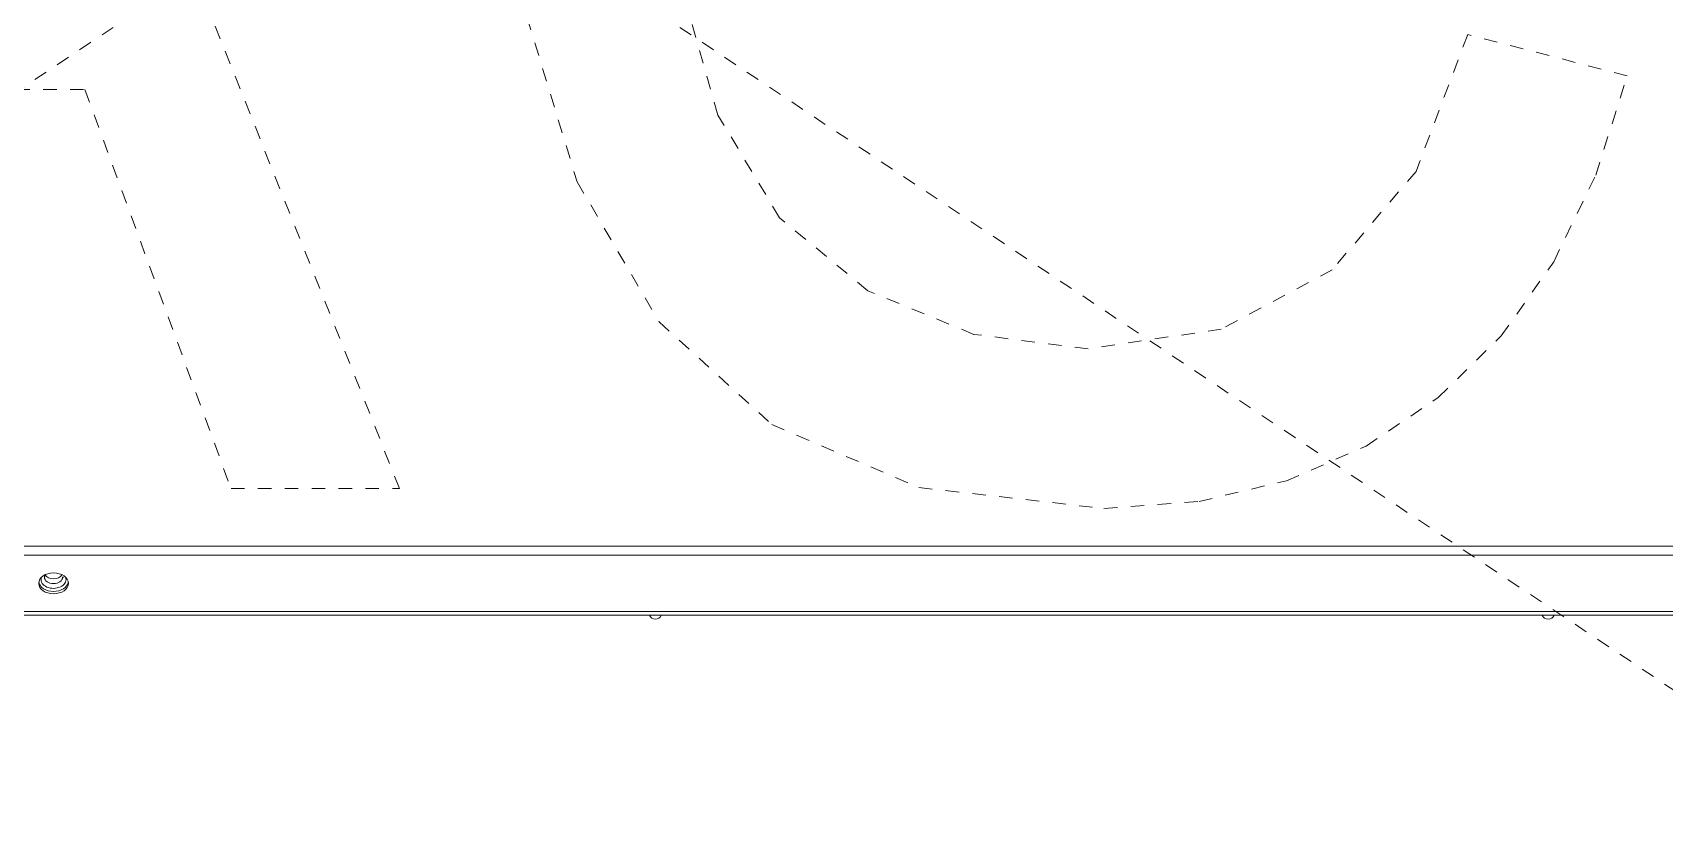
# Model space of a CAD drawing. Header units: millimetres. Extents: x 147808 to 200719, y -28592 to 8154.
# Drawn here: x 159764.1 to 160149.3, y 818.2 to 1004.2 of the extents above; entities that cross this region are included whole.
import ezdxf

# ---------------------------------------------------------------- set-up
doc = ezdxf.new("R2010")
doc.units = ezdxf.units.MM
doc.linetypes.add('Dash', pattern=[6.35, 3.175, -3.175])
for name, color, linetype, lineweight in [('0-1', 7, 'Continuous', 5), ('A-DETL-WIDE', 7, 'Continuous', 80), ('G-IMPT', 7, 'Continuous', 5), ('M-EQPM', 7, 'Continuous', 5), ('M-EQPM-3', 7, 'Continuous', 80)]:
    doc.layers.add(name, color=color, linetype=linetype, lineweight=lineweight)
for name, color, linetype, lineweight, true_color in [('0-2', 7, 'Continuous', 5, 0x515151), ('G-IMPT-2', 7, 'Continuous', 5, 0x666666), ('M-EQPM-HDLN-1', 7, 'Dash', 5, 0x515151)]:
    doc.layers.add(name, color=color, linetype=linetype, lineweight=lineweight, true_color=true_color)

# ---------------------------------------------------------------- blocks, each defined once
blk = doc.blocks.new('TJ空调外机 - TJ空调外机1800_1200-1400100-10-001 一层空调通风平面图')
at = {"layer": 'M-EQPM-HDLN-1'}
for p, q in [((900, 600), (-900, -600)), ((-900, 600), (900, -600)), ((0.73, -153.43), (-119.57, 147.94)), ((75.89, -65.29), (67.36, -35.19)), ((30.8, -42.13), (42.63, -81.03)), ((252.88, -46.3), (240.69, -78.57)), ((290.55, -56.02), (252.88, -46.3)), ((283.1, -79.44), (290.55, -56.02)), ((-197.7, -59.25), (-73.58, -59.25)), ((-73.58, -59.25), (-39.07, -153.43)), ((90.42, -89.52), (75.89, -65.29)), ((240.69, -78.57), (220.91, -101.78)), ((273.17, -99.91), (283.1, -79.44)), ((42.63, -81.03), (62.02, -114.12)), ((111.28, -106.75), (90.42, -89.52)), ((260.76, -117.43), (273.17, -99.91)), ((220.91, -101.78), (194.71, -115.8)), ((136.29, -117.04), (111.28, -106.75)), ((62.02, -114.12), (88.62, -138.35)), ((163.26, -120.47), (136.29, -117.04)), ((194.71, -115.8), (163.26, -120.47)), ((245.89, -131.98), (260.76, -117.43)), ((228.87, -143.43), (245.89, -131.98)), ((88.62, -138.35), (123.32, -153.19)), ((210.06, -151.6), (228.87, -143.43)), ((-39.07, -153.43), (0.73, -153.43)), ((123.32, -153.19), (167.01, -158.14)), ((189.44, -156.5), (210.06, -151.6)), ((167.01, -158.14), (189.44, -156.5))]:
    blk.add_line(p, q, dxfattribs=at)
blk = doc.blocks.new('YXQH_AR_B9-20_rvt-1-10-001 一层空调通风平面图')
at = {"layer": '0-2'}
blk.add_blockref('TJ空调外机 - TJ空调外机1800_1200-1400100-10-001 一层空调通风平面图', (159850.01, 1050), dxfattribs=at)
blk = doc.blocks.new('RUXYQ20BA - top_dwg-2878094-10-001 一层空调通风平面图')
at = {"layer": 'A-DETL-WIDE'}
blk.add_ellipse((793.31, -504.14), major_axis=(2.15, 0), ratio=0.707107, start_param=0, end_param=0.016551, dxfattribs=at)
at = {"layer": 'G-IMPT', "flags": 128}
blk.add_lwpolyline([(1403.06, -513.1), (1343.51, -513.1), (1323.84, -513.1), (1319.06, -513.1), (267.56, -513.1), (262.78, -513.1), (243.11, -513.1), (183.55, -513.1)], dxfattribs=at)
at = {"layer": 'G-IMPT'}
for centre in [(935.39, -512.56), (1146.13, -512.56)]:
    blk.add_arc(centre, 1.5, 200.8854, 339.1146, dxfattribs=at)
blk.add_ellipse((793.31, -505.6), major_axis=(3.5, 0), ratio=0.707107, dxfattribs=at)
for centre, major_axis, start_param, end_param in [((793.31, -503), (2.15, 0), 3.561886, 5.848844), ((793.31, -505.04), (3.5, 0), 3.256129, 6.168649)]:
    blk.add_ellipse(centre, major_axis=major_axis, ratio=0.707107, start_param=start_param, end_param=end_param, dxfattribs=at)
blk.add_open_spline([(791.17, -504.14), (791.17, -504.12), (791.14, -503.97), (791.22, -503.79), (791.35, -503.63), (791.36, -503.62)], degree=3, knots=[0, 0, 0, 0, 0.0376259, 0.300995, 0.3193476, 0.3193476, 0.3193476, 0.3193476], dxfattribs=at)
at = {"layer": 'G-IMPT-2', "flags": 128}
for points in [[(267.56, -498.98), (267.56, -496.86), (1319.06, -496.86), (1319.06, -498.98), (1319.06, -512.22), (267.56, -512.22)], [(1319.06, -498.98), (267.56, -498.98), (267.56, -512.22), (267.56, -513.1)]]:
    blk.add_lwpolyline(points, dxfattribs=at)
at = {"layer": 'G-IMPT-2'}
for centre, major_axis, start_param, end_param in [((793.31, -504.7), (2.95, 0), 2.883233, 6.283185), ((793.31, -504.14), (2.15, 0), 3.142557, 6.283185), ((793.31, -504.14), (2.15, 0), 0, 0.016551), ((793.31, -504.7), (2.95, 0), 0, 0.25836)]:
    blk.add_ellipse(centre, major_axis=major_axis, ratio=0.707107, start_param=start_param, end_param=end_param, dxfattribs=at)
blk = doc.blocks.new('RUXYQ20BA - RUXYQ20BA-2878200-10-001 一层空调通风平面图')
at = {"layer": 'M-EQPM'}
blk.add_line((-609.89, 0), (609.69, 0), dxfattribs=at)
blk.add_blockref('RUXYQ20BA - top_dwg-2878094-10-001 一层空调通风平面图', (-793.31, 513.1))

msp = doc.modelspace()

# ---------------------------------------------------------------- block references
at = {"layer": '0-1'}
msp.add_blockref('YXQH_AR_B9-20_rvt-1-10-001 一层空调通风平面图', (0, 0), dxfattribs=at)
at = {"layer": 'M-EQPM-3'}
msp.add_blockref('RUXYQ20BA - RUXYQ20BA-2878200-10-001 一层空调通风平面图', (159769.04, 866.69), dxfattribs=at)

doc.saveas('drawing.dxf')
